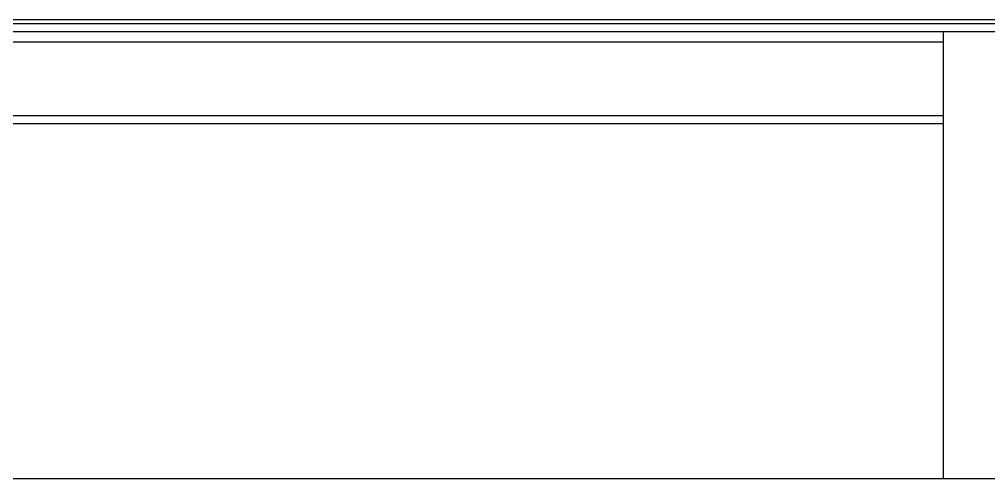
# Model space of a CAD drawing. Extents: x -681219 to -550379, y -242630 to -158199.
# Drawn here: x -635577 to -634709, y -179156 to -178745 of the extents above; entities that cross this region are included whole.
import ezdxf

# ---------------------------------------------------------------- set-up
doc = ezdxf.new("R2010")
doc.units = 0
doc.header["$LTSCALE"] = 1000
doc.layers.add('$TD_AUDIT_GENERATED_(24C)', color=7, linetype='CONTINUOUS')
doc.layers.add('$TD_AUDIT_GENERATED_(2E8)', color=7, linetype='CONTINUOUS')

msp = doc.modelspace()

# ---------------------------------------------------------------- linework, layer by layer
at = {"layer": '$TD_AUDIT_GENERATED_(24C)', "color": 7, "linetype": 'Continuous'}
for p, q in [((-634749.6362, -178756.1985), (-634749.6362, -179156.4514)), ((-636297.343, -179156.4514), (-633926.6863, -179156.4514))]:
    msp.add_line(p, q, dxfattribs=at)
at = {"layer": '$TD_AUDIT_GENERATED_(2E8)', "color": 7, "linetype": 'Continuous'}
for p, q in [((-635734.9628, -178744.9765), (-633926.6863, -178744.9765)), ((-635728.7595, -178748.7172), (-633926.6863, -178748.7172)), ((-633926.6863, -178756.1985), (-635727.8243, -178756.1985)), ((-634749.6362, -178765.5502), (-635728.7595, -178765.5502)), ((-635652.8033, -178831.0122), (-634749.6362, -178831.0122)), ((-634749.6362, -178838.4935), (-635646.0496, -178838.4935))]:
    msp.add_line(p, q, dxfattribs=at)

doc.saveas('drawing.dxf')
